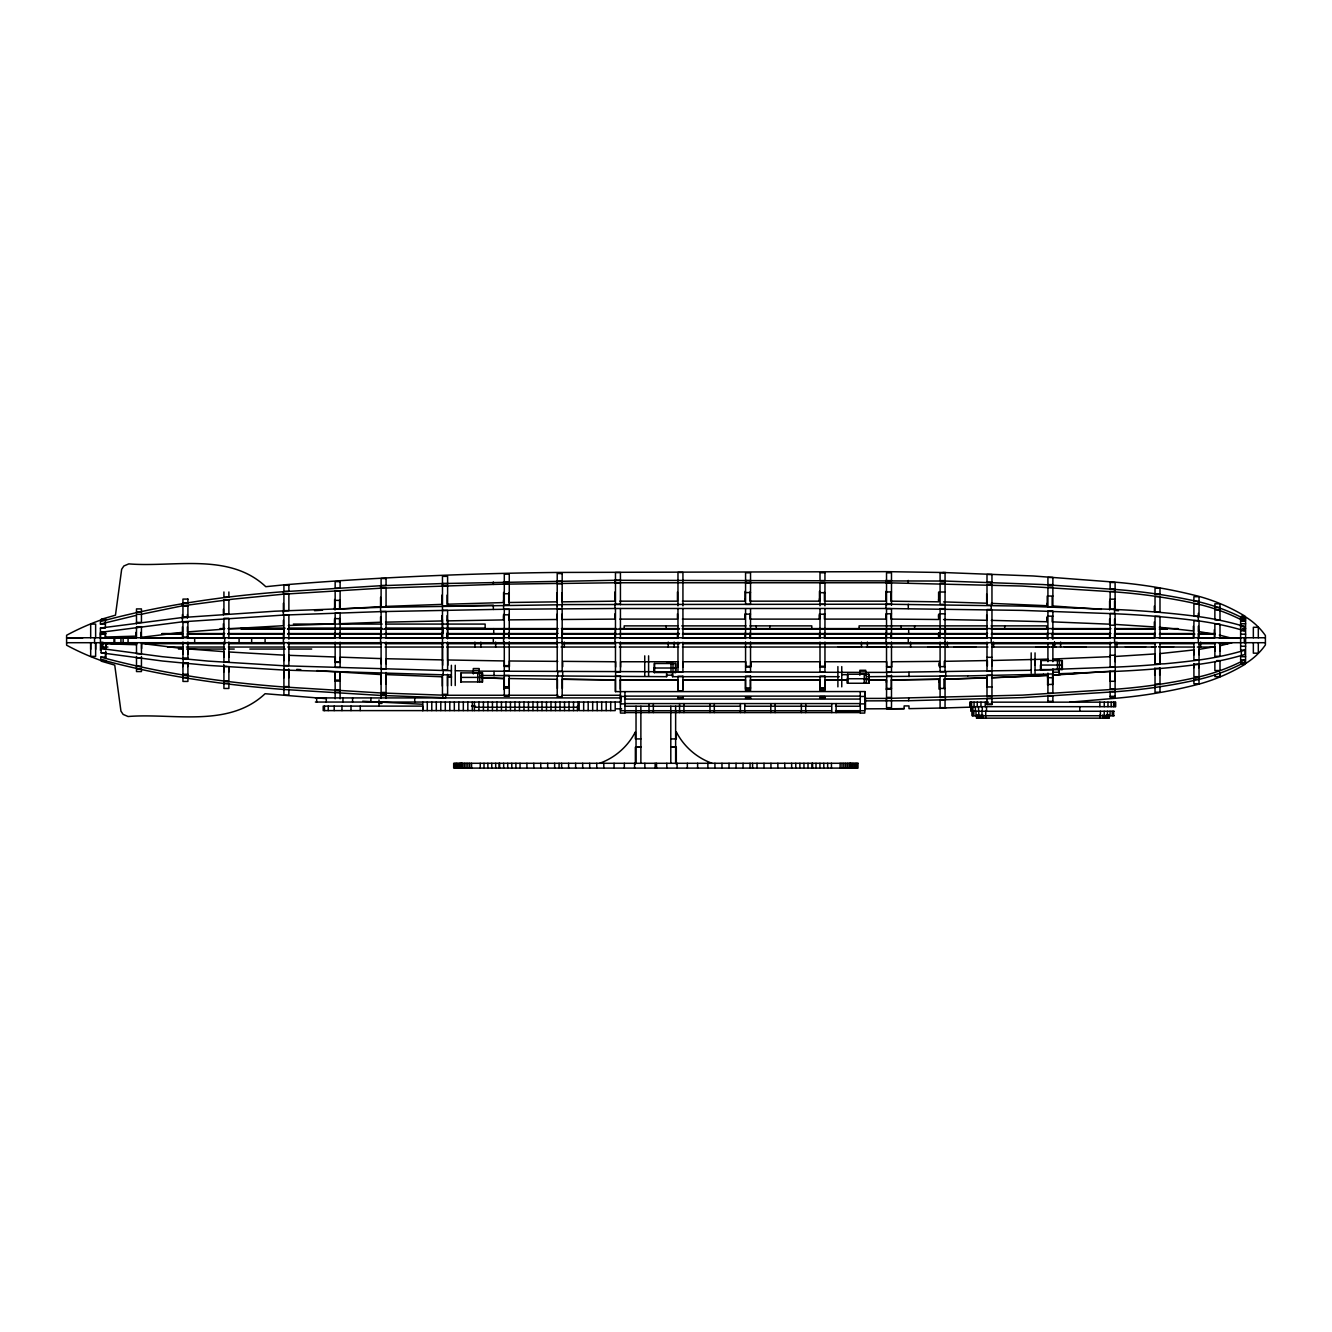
<?xml version="1.0" encoding="UTF-8"?>
<svg xmlns="http://www.w3.org/2000/svg" width="1332" height="1332" viewBox="0 0 1332 1332"><rect width="100%" height="100%" fill="white"/><g stroke="black" fill="none" stroke-linecap="round" stroke-linejoin="round"><path stroke-width="1.5" d="M90.676 649.367L90.676 642.707L90.676 656.376L95.638 656.376L95.638 642.707L95.638 649.367M94.572 642.707L94.572 637.762M562.171 604.745L380.569 607.325L274.925 611.205L182.417 617.515L100.433 628.038L100.433 650.416M105.394 624.059L100.433 624.059L100.433 621.578C160.223 605.344 221.661 596.353 283.383 591.708L380.569 585.73L442.49 583.549L614.934 580.286L945.054 581.052L1042.69 584.532L1114.568 589.41A501.498 434.315 0 0 1 1156.759 594.022L1163.735 595.104A501.498 434.315 0 0 1 1198.334 601.714A181.135 156.86 0 0 1 1218.73 607.708L1222.693 609.157A181.135 156.86 0 0 1 1238.144 615.767L1244.354 618.831L1244.354 621.311L1240.625 621.311M100.816 657.109L100.816 659.59C160.606 675.823 222.044 684.815 283.766 689.46L380.952 695.454L445.704 697.752L445.704 695.271L380.952 692.973L283.766 686.979C222.044 682.334 160.606 673.343 100.816 657.109L105.777 657.109M113.986 642.707L113.986 637.745M141.625 648.501L141.625 643.489L183.133 648.584L183.133 653.995M135.964 632.35L135.964 636.147L105.394 637.029L105.394 632.334L100.433 632.334L182.417 621.811L182.417 617.515M141.225 614.268L182.417 605.827L182.417 603.363M182.817 677.822L182.817 675.341M182.817 666.583L182.817 662.82M187.762 666.583L187.762 663.07M188.095 653.995L188.095 648.934L224.109 651.681L224.109 657.126M223.776 672.011L223.776 664.418M228.738 672.011L228.738 666.649M229.054 657.126L229.054 651.981L284.082 655.161L284.082 660.555M283.383 642.707L283.383 637.745M182.417 621.811L283.383 615.084L283.383 610.789M182.417 605.827L232.767 599.167L283.383 594.189L283.383 591.708M283.766 689.46L283.766 686.979M283.766 677.938L283.766 668.581M288.728 677.938L288.728 668.88M289.044 660.555L289.044 655.327L335.331 656.992L335.331 662.37L340.293 662.37L340.293 657.159L381.285 658.624L381.285 663.969M288.345 625.524L334.615 623.892L334.615 619.596M334.615 606.959L334.615 609.44L334.615 599.483M380.569 642.707L380.569 637.762M283.383 615.084L380.569 611.621L380.569 607.325M283.383 594.189L380.569 588.211L380.569 585.73M380.952 695.454L380.952 692.973M380.952 683.865L380.952 674.575L339.96 672.044L339.96 681.085L335.015 681.085L335.015 671.728L316.899 670.612M385.914 683.865L385.914 674.741M386.247 663.969L386.247 658.724L442.624 659.906L442.64 665.251M441.924 595.104L441.924 604.378L385.531 606.426M442.457 660.705L442.457 642.041M442.457 638.428L442.457 619.763M447.069 595.104L447.053 604.228L503.579 602.563L503.579 600.083M447.602 660.705L447.602 642.041M447.602 638.428L447.602 619.763M473.326 673.909L473.276 668.547L479.187 668.547L479.27 672.543L473.36 672.543L473.36 670.529L479.27 670.529M493.323 642.707L493.323 637.762M380.569 611.621L493.323 609.457L493.323 605.161L446.903 605.977M380.569 588.211L493.323 584.432L493.323 581.951M493.722 633.549L493.722 628.587M503.579 642.707L503.579 637.762M447.069 615.6L447.053 620.879L503.579 619.913L503.579 615.617M493.323 609.457L503.579 609.29L503.579 604.994M493.323 584.432L503.579 584.165L503.579 581.684M503.962 688.727L503.962 678.471L481.768 677.822L503.962 678.604M503.962 633.549L503.962 628.587M504.295 689.66L504.295 685.98M509.107 678.671L509.107 688.161L503.962 688.161M557.042 642.707L557.042 637.762M503.579 609.29L557.042 608.874L557.042 604.578M503.579 584.165L557.042 583.449L557.042 580.968M557.425 688.527L557.425 679.32L509.107 678.537M557.425 633.549L557.425 628.587M562.004 642.707L562.004 637.762M557.042 608.874L562.004 608.874L562.004 604.578L885.996 604.195L1022.11 606.093L1114.568 609.457A501.498 250.749 0 0 1 1156.759 612.121L1163.735 612.737A501.498 250.749 0 0 1 1198.334 616.566A181.135 90.559 0 0 1 1218.73 620.029L1222.693 620.862A181.135 90.559 0 0 1 1238.144 624.675L1244.354 626.44L1244.354 630.735L1240.625 630.735M557.042 583.449L562.004 583.449L562.004 580.968M562.387 688.527L562.387 679.32L615.334 680.003L615.467 691.624L865.151 691.558L865.151 700.749M562.387 633.549L562.387 628.587M562.703 666.666L562.703 661.355L615.65 661.771L615.65 667.066M614.934 642.707L614.934 637.762M562.004 608.874L614.934 608.491L614.934 604.195M562.004 583.449L614.934 582.767L614.934 580.286M615.334 633.549L615.334 628.587M620.279 689.21L620.279 680.003L677.838 679.869L677.838 689.21M620.612 667.066L620.612 661.754L678.154 661.754L678.154 667.066M481.118 675.474L666.633 676.673L666.633 674.541M839.277 676.673L672.543 676.689L672.543 674.541M682.8 689.21L682.8 680.003L745.437 679.869L745.437 689.21L750.399 689.21L750.399 680.003L819.846 679.869L819.846 689.21L824.808 689.21L824.808 680.003L847.385 679.869L824.808 680.003M683.116 667.066L683.116 661.754L745.754 661.754L745.754 667.066L750.715 667.066L750.715 661.754L820.162 661.754L820.162 667.066L825.124 667.066L825.124 661.754L886.712 661.754L886.712 667.066L891.674 667.066L891.674 661.754L939.31 661.371L939.31 666.666M682.4 619.114L745.054 619.114L745.054 614.818M682.4 601.165L745.054 601.165L745.054 598.684M749.999 613.802L749.999 619.114L819.463 619.114L819.463 614.818M749.999 591.957L749.999 601.165L819.463 601.165L819.463 598.684M885.996 642.707L885.996 637.762M824.425 613.802L824.425 619.114L885.996 619.114L885.996 614.818M1244.354 630.735L1238.144 628.97A181.135 90.559 0 0 0 1222.693 625.158L1218.73 624.325A181.135 90.559 0 0 0 1198.334 620.862A501.498 250.749 0 0 0 1163.735 617.032L1156.759 616.416A501.498 250.749 0 0 0 1114.568 613.752L1022.11 610.389L885.996 608.491L885.996 604.195M824.425 591.957L824.425 601.165L885.996 601.165L885.996 598.684M1244.354 621.311L1238.144 618.248A181.135 156.86 0 0 0 1222.693 611.638L1218.73 610.189A181.135 156.86 0 0 0 1198.334 604.195A501.498 434.315 0 0 0 1163.735 597.568L1156.759 596.503A501.498 434.315 0 0 0 1114.568 591.891L1022.11 586.047L885.996 582.767L885.996 580.286M886.396 700.882L886.396 698.401L1022.51 695.121L1114.951 689.277A501.498 434.315 0 0 0 1157.142 684.665L1164.118 683.599A501.498 434.315 0 0 0 1198.717 676.972A181.135 156.86 0 0 0 1219.113 670.978L1223.076 669.53A181.135 156.86 0 0 0 1238.527 662.936L1244.737 659.873L1244.737 662.354L1238.527 665.417A181.135 156.86 0 0 1 1223.076 672.011L1219.113 673.459A181.135 156.86 0 0 1 1198.717 679.453A501.498 434.315 0 0 1 1164.118 686.08L1157.142 687.145A501.498 434.315 0 0 1 1114.951 691.758L1022.51 697.602L908.674 700.732L865.151 700.882L865.151 694.039M886.396 689.843L886.396 679.869L867.915 679.869L886.396 680.003L886.396 682.35M886.396 633.549L886.396 628.587M938.993 689.144L938.993 679.203L891.341 679.869L891.341 689.21L886.396 689.21M908.291 642.707L908.291 637.762M908.291 608.574L908.291 604.278M908.291 582.917L908.291 580.436M908.674 700.732L908.674 698.251M908.674 633.549L908.674 628.587M938.61 635.647L938.61 633.166L938.61 638.128L890.958 638.128L890.958 633.166M938.61 617.349L938.61 615.201M938.61 600.599L938.61 599.35M943.955 688.477L943.955 679.27L987.079 677.938L987.079 687.079M945.054 642.707L945.054 637.762M945.054 608.924L945.054 604.911M945.054 583.533L945.054 581.052M945.437 700.116L945.437 697.635M945.437 633.549L945.437 628.587M986.995 698.401L991.957 698.401L991.957 704.611L986.995 704.611L986.995 701.348M987.395 665.833L987.395 660.555L944.271 661.338L944.271 666.633M991.241 642.707L991.241 637.762M991.241 609.756L991.241 605.461M991.241 584.964L991.241 582.484M991.624 698.684L991.624 696.203M991.957 665.833L991.957 660.489M991.241 620.379L1047.218 621.744L1047.218 617.449M991.241 603.363L1047.218 605.727L1047.218 603.246M1047.601 685.131L1047.601 675.307L991.624 677.672M1052.563 684.448L1052.563 675.241L1060.772 674.525M1052.879 671.827L1052.879 668.964M1060.605 647.036L1060.605 642.091M1109.989 680.086L1109.989 671.228L1052.563 675.241M1114.568 642.707L1114.568 637.762M1114.568 613.752L1114.568 609.457M1114.568 591.891L1114.568 589.41M1114.951 691.758L1114.951 689.277M1114.951 680.086L1114.951 670.878M1115.267 661.788L1115.267 656.476L1155.027 653.929L1155.027 664.085L1164.434 663.819A501.498 250.749 0 0 0 1199.033 660.006A181.135 90.559 0 0 0 1219.429 656.543L1223.409 655.71A181.135 90.559 0 0 0 1238.86 651.897L1245.07 650.133L1245.07 654.412L1238.86 656.193A181.135 90.559 0 0 1 1223.409 660.006L1219.429 660.838A181.135 90.559 0 0 1 1199.033 664.302A501.498 250.749 0 0 1 1164.434 668.115L1157.458 668.731A501.498 250.749 0 0 1 1115.267 671.395L1074.225 673.193M1154.711 675.091L1154.711 668.181M1159.673 675.091L1159.673 667.732M1074.225 673.176L1058.99 673.709L1058.99 669.43L1058.99 672.21L1053.079 672.227L1053.079 669.43L1115.267 667.116A501.498 250.749 0 0 0 1157.458 664.452L1159.989 664.235L1159.989 653.612L1194.088 649.916L1194.088 654.695M1193.755 667.782L1193.755 663.636M1198.334 642.707L1198.334 637.762M1198.334 620.862L1198.334 616.566M1198.334 604.195L1198.334 601.714M1198.717 679.453L1198.717 676.972M1198.717 667.782L1198.717 664.102M1198.717 630.236L1198.717 633.549L1215.1 633.549M1199.033 654.695L1199.033 649.383L1215.034 646.636L1215.034 651.115M1214.867 674.575L1214.867 676.623L1219.995 676.656L1219.995 672.527M1219.995 651.115L1219.995 645.804L1232 642.74M1240.625 637.762L1240.625 649.999M1240.625 629.67L1240.625 625.374M1240.625 619.463L1240.625 616.982L1245.587 616.949A66.3 66.3 0 0 1 1256.459 625.224L1259.672 628.454A66.3 66.3 0 0 1 1265.4 635.547L1265.4 644.921A66.3 66.3 0 0 1 1259.672 652.014L1256.459 655.244A66.3 66.3 0 0 1 1245.587 663.519L1240.625 663.519M1241.008 664.185L1241.008 661.704M1244.354 642.707L1244.354 637.762M441.924 615.6L441.924 620.962L385.531 622.144M442.49 637.762L442.457 670.029L447.602 670.029L447.602 642.707M443.206 674.808L284.082 670.079L208.275 665.401L162.487 661.022L101.149 652.83L101.149 648.534L162.487 656.726L208.275 661.105L284.082 665.784L443.206 670.495L443.206 674.791L451.248 674.941M442.457 638.811L442.49 583.549L447.602 583.666M442.873 695.154L442.873 697.635M100.433 624.059L135.964 615.434M442.873 606.043L447.602 606.143L447.602 586.147L442.457 586.147M1069.779 702.164L1115.267 698.301A501.498 501.498 0 0 0 1157.458 692.973L1164.434 691.741A501.498 501.498 0 0 0 1199.033 684.099A181.135 181.135 0 0 0 1219.429 677.172L1223.409 675.49A181.135 181.135 0 0 0 1238.86 667.865L1245.07 664.335L1241.341 664.335M1068.963 673.959L1081.284 673.093M314.502 610.672L322.544 610.189M228.355 628.887L283.383 625.707L283.383 620.312M991.624 677.805L1047.601 675.457L1047.601 677.788M1052.879 659.007L1110.322 656.676M971.977 707.109L942.84 708.008M1043.389 674.225L1052.879 673.925M944.155 679.12L987.079 677.805M1035.164 670.163L1052.879 669.63L1052.879 693.356L1047.918 693.356L1047.918 673.11M1043.389 674.208L967.815 675.89M1031.051 670.262L886.712 672.377L865.767 672.377L865.767 670.279L859.856 670.279L859.856 672.377L479.187 671.145L479.237 674.009M991.957 660.489L1047.918 659.124M945.753 707.941L908.99 708.657L908.99 705.927L904.128 705.927L904.128 708.691L865.484 708.84L865.484 697.635M967.815 675.873L867.681 676.689M891.341 680.003L938.993 679.337M886.712 708.84L904.162 708.657M942.84 572.494L1033.116 575.973L1115.267 582.184A501.498 501.498 0 0 1 1157.458 587.512L1164.434 588.744A501.498 501.498 0 0 1 1199.033 596.403A181.135 181.135 0 0 1 1219.429 603.329L1223.409 604.994A181.135 181.135 0 0 1 1238.86 612.62L1245.07 616.15L1241.341 616.15M615.467 580.386L620.429 580.386M745.57 580.569L750.532 580.569M886.529 580.602L891.491 580.602M986.995 582.067L991.957 582.067M614.934 582.767L885.996 582.767M819.996 583.2L824.958 583.2M1047.918 584.631L1052.879 584.631M1115.1 588.994L1110.139 588.994L1110.139 582.5L1115.1 582.5L1115.1 590.742M886.529 591.957L891.491 591.957M940.092 592.007L945.054 592.007M745.57 592.557L750.532 592.557M819.996 592.69L824.958 592.69M504.295 593.739L509.257 593.739M1155.027 593.972L1159.989 593.972M1047.918 596.037L1052.879 596.037M187.912 599.1L182.95 599.084L182.95 604.595M1110.139 599.167L1115.1 599.167M335.148 600.366L340.11 600.366M619.896 601.165L677.455 601.165L677.455 591.957M1199.033 601.298L1193.905 601.298L1193.905 596.703L1199.033 596.703L1199.033 602.897M182.95 602.963L187.912 602.963L187.912 599.084M182.95 603.313L187.912 603.313M615.467 604.245L620.429 604.245M819.996 604.362L824.958 604.362M886.529 604.378L891.491 604.378M182.95 606.143L187.912 606.143M1047.918 606.693L1052.879 606.693L1052.879 587.096L1047.918 587.096L1047.918 607.359M1214.867 607.459L1219.995 607.459M614.934 608.491L885.996 608.491M335.148 608.791L340.11 608.791L340.11 590.725L335.148 590.725L335.148 609.923M1219.995 609.939L1214.867 609.939L1214.867 619.88L1219.995 619.88L1219.995 603.812L1214.867 603.812L1214.867 606.893M442.457 610.439L447.602 610.439L447.602 638.811M136.497 611.854L141.442 611.854M886.529 613.802L891.491 613.802M940.092 613.819L945.054 613.819M745.57 614.135L750.532 614.135M819.996 614.218L824.958 614.218M504.295 614.818L509.257 614.818M1047.918 616.15L1052.879 616.15M182.95 616.883L187.912 616.883M1240.625 617.265L1245.587 617.265L1245.587 663.186L1240.625 663.186M1240.625 617.732L1245.587 617.732M335.148 618.647L340.11 618.647M619.896 619.114L677.455 619.114L677.455 613.802M106.094 619.33L101.149 619.33L115.468 615.168L121.662 569.28L123.859 565.983L128.788 563.886C173.776 567.565 229.087 552.114 265.784 586.696L284.082 584.848C375.125 577.439 466.416 573.409 557.742 572.444L886.712 571.644L945.753 572.544M1245.587 620.063L1240.625 620.063L1240.625 626.989M136.497 622.427L141.442 622.427L141.442 614.335L136.497 614.335L136.497 623.975M182.95 622.394L187.912 622.394M1240.625 623.759L1245.587 623.759M293.356 624.075L382.101 624.075M385.947 624.075L485.148 624.075L485.148 628.221L386.147 628.221M1110.139 625.207L1115.1 625.207M677.788 625.873L624.175 625.873L624.175 629.07M681.768 625.873L745.92 625.873M749.933 625.873L811.787 625.873L811.787 629.07M987.045 625.873L859.09 625.873L859.09 629.07M991.025 625.873L1046.686 625.873L1046.686 629.07M1240.625 626.44L1244.354 626.44M100.433 628.038L105.394 628.038L105.394 620.129L100.433 620.129L94.572 622.327A250.982 250.982 0 0 0 66.6 635.264L66.6 645.204A250.982 250.982 0 0 0 94.572 658.141L100.433 660.339L105.394 660.339M241.042 628.221L285.098 628.221M289.227 628.221L382.034 628.221M220.063 628.587L224.742 628.587M228.105 628.587L283.766 628.587L283.766 633.549L228.105 633.549M287.895 628.587L380.952 628.587L380.952 633.549L287.895 633.549M385.081 628.587L442.873 628.587L442.873 633.549L385.081 633.549M446.953 628.587L558.025 628.587M561.438 628.587L616.266 628.587M619.463 628.587L679.47 628.587M682.317 628.587L1110.855 628.587M1155.393 628.587L1114.951 628.587L1114.951 633.549L1155.393 633.549M1159.673 628.587L1178.021 628.587M1242.273 628.587L1245.587 628.587M878.337 628.754L887.345 628.754M908.907 628.754L917.914 628.754M939.31 628.754L948.317 628.754M969.713 628.754L978.72 628.754M1000.132 628.754L1009.14 628.754M1030.702 628.754L1039.709 628.754M1061.104 628.754L1070.112 628.754M241.192 629.154L283.383 629.154M287.512 629.154L442.49 629.154M446.903 629.154L557.042 629.154M562.004 629.154L679.087 629.154M682.4 629.154L940.142 629.154M943.755 629.154L987.228 629.154M991.241 629.154L1048.384 629.154M1052.163 629.154L1110.472 629.154M1114.568 629.154L1154.994 629.154M1159.29 629.154L1167.298 629.154M100.816 633.549L105.894 633.549M162.054 633.549L182.817 633.549M187.762 633.549L224.742 633.549M447.286 633.549L558.025 633.549M562.187 633.549L616.266 633.549M619.463 633.549L679.47 633.549M682.8 633.549L987.611 633.549M991.624 633.549L1110.855 633.549M1159.673 633.549L1193.755 633.549M100.433 634.099L105.511 634.099M161.671 634.099L182.417 634.099M187.379 634.099L224.359 634.099M227.722 634.099L283.383 634.099M287.512 634.099L442.49 634.099M446.553 634.099L557.042 634.099M562.004 634.099L679.087 634.099M682.4 634.099L987.228 634.099M991.241 634.099L1048.384 634.099M1052.163 634.099L1110.472 634.099M1114.568 634.099L1154.994 634.099M1159.29 634.099L1194.887 634.099M1198.334 634.099L1214.717 634.099M1240.625 634.198L1245.587 634.198M182.95 637.046L187.912 637.046M1265.4 637.762L66.6 637.745L82.884 637.762M943.639 637.762L945.753 637.762M1231.301 637.945L1240.625 637.945M135.964 638.128L100.433 638.128L100.433 633.166M140.909 638.128L182.417 638.128L182.417 633.166M228.355 638.128L283.383 638.128L283.383 633.166M288.345 638.128L334.615 638.128L334.615 633.166M385.531 638.128L441.924 638.128L441.924 633.166M619.896 638.128L677.455 638.128L677.455 633.166M682.4 638.128L745.054 638.128L745.054 633.166M943.556 638.128L986.679 638.128L986.679 633.166M991.241 638.128L1047.218 638.128L1047.218 633.166M1159.29 638.128L1193.372 638.128L1193.372 633.166M1219.296 638.128L1229.286 638.128M66.6 642.707L1265.4 642.707M1017.365 643.056L1035.247 643.056M182.95 643.406L187.912 643.406M100.882 643.706L107.642 643.706M111.039 643.706L136.846 643.706M145.171 643.706L182.867 643.706M186.796 643.706L225.191 643.706M228.804 643.706L283.833 643.706M287.962 643.706L381.019 643.706M385.148 643.706L442.94 643.706M447.003 643.706L557.492 643.706M562.437 643.706L615.384 643.706M619.53 643.706L679.536 643.706M682.85 643.706L987.661 643.706M991.691 643.706L1110.905 643.706M1115.017 643.706L1155.443 643.706M1159.722 643.706L1193.822 643.706M1198.783 643.706L1215.167 643.706M1219.163 643.706L1227.738 643.706M1240.625 646.253L1245.587 646.253M838.161 646.753L859.307 646.753M866.533 646.753L888.011 646.753M927.655 646.753L940.991 646.753M943.372 646.753L947.901 646.753M953.812 646.753L975.89 646.753M1035.896 646.753L1049.233 646.753M1051.614 646.753L1056.143 646.753M1064.268 646.753L1086.196 646.753M1125.39 646.753L1145.637 646.753M1151.564 646.753L1156.409 646.753M1158.807 646.753L1173.625 646.753M107.909 647.036L101.149 647.036L101.149 642.091M167.532 647.036L183.017 647.036M186.397 647.036L223.859 647.036M228.371 647.036L284.016 647.036M287.779 647.036L381.285 647.036M384.965 647.036L443.206 647.036M446.819 647.036L557.742 647.036M561.022 647.036L615.65 647.036M619.313 647.036L678.721 647.036M682.4 647.036L987.928 647.036M991.957 647.036L1155.71 647.036M1159.073 647.036L1194.088 647.036M1197.351 647.036L1212.986 647.036M101.149 648.551L106.094 648.534L106.094 643.839L136.663 644.738M178.471 649.05L182.534 649.05M186.613 649.05L225.341 649.05M229.42 649.05L234.249 649.05M249.817 649.05L285.231 649.05M289.294 649.05L311.705 649.05M1241.341 650.133L1245.07 650.133M101.149 652.83L106.094 652.83M1110.139 655.261L1115.1 655.261M1245.587 656.693L1240.625 656.693L1240.625 660.406M986.995 657.325L991.957 657.325M136.497 658.041L141.442 658.041M182.95 658.075L187.912 658.075M1053.079 659.923L1058.99 659.923M1199.033 659.856L1193.905 659.856L1193.905 642.707M1241.008 659.873L1244.737 659.873M1040.725 660.555L1062.337 660.555L1062.337 669.563L1040.475 669.563L1040.475 665.051L1062.337 665.051M1216.582 660.589L1219.995 660.589L1219.995 670.529L1214.867 670.529L1214.867 661.588M106.094 661.155L101.149 661.155L114.735 665.101L120.946 711.138L123.143 714.418L128.072 716.516C173.06 712.853 228.371 728.288 265.085 693.722L325.441 698.584M335.148 661.821L340.11 661.821M1240.625 662.72L1245.587 662.72M666.633 662.87L672.543 662.87M182.95 663.586L187.912 663.586M1199.033 664.152L1193.905 664.152L1193.905 676.689L1199.033 676.689L1199.033 642.707M504.295 665.65L509.257 665.65M136.497 666.133L141.442 666.133L141.442 656.493M745.57 666.333L750.532 666.333M819.996 666.25L824.958 666.25M227.223 666.5L223.926 666.5L223.926 680.785L228.888 680.785L228.888 666.5M940.092 666.633L945.054 666.633M886.529 666.666L891.491 666.666M654.029 668.015L675.89 668.015M136.497 668.614L141.442 668.614L141.442 671.561L136.497 671.561L136.497 656.493M991.957 670.962L986.995 670.962L986.995 642.174M338.461 671.678L335.148 671.678L335.148 689.743L340.11 689.743L340.11 671.678M654.029 672.51L675.89 672.51L675.89 663.503L654.278 663.503L654.345 672.51M859.856 673.892L865.767 673.892M182.95 674.325L187.912 674.325M841.757 674.658L847.785 674.658M666.633 675.174L672.543 675.158M991.957 675.257L986.995 675.257L986.995 695.92L991.957 695.92L991.957 642.174M504.295 675.424L509.257 675.441L509.257 696.236L504.295 696.236L504.295 671.578M615.467 676.206L620.429 676.206M886.529 676.09L891.491 676.09M482.617 677.405L460.739 677.405L460.739 681.917L482.617 681.917L482.617 672.893L461.005 672.893L460.939 681.917M182.95 677.505L187.912 677.505M1047.918 677.705L1052.879 677.705M869.113 678.737L847.252 678.737L847.252 683.249L869.113 683.249L869.113 674.242L847.502 674.242L847.552 683.249M1195.62 679.17L1199.033 679.17L1199.033 683.766L1193.905 683.766L1193.905 679.17M335.148 680.103L340.11 680.103M620.279 680.003L677.838 680.003M682.8 680.003L745.437 680.003M750.399 680.003L819.846 680.003M1110.139 681.285L1115.1 681.285M223.926 683.266L228.888 683.266L228.888 688.477L223.926 688.477L223.926 682.916M1047.601 684.448L1052.879 684.432M504.295 686.729L509.257 686.729M986.995 686.946L991.957 686.946M745.57 687.911L750.532 687.911M819.996 687.778L824.958 687.778M886.529 688.494L891.491 688.494M940.092 688.444L945.054 688.444M1111.787 691.475L1115.1 691.475M335.148 692.207L340.11 692.207M381.102 694.921L386.064 694.921M445.704 695.271L558.025 695.271M562.187 695.271L620.429 695.271L620.812 698.351M624.941 696.12L860.256 696.12M1110.139 696.32L1115.1 696.32M620.429 696.453L624.941 696.453M860.256 696.453L864.768 696.453M315.401 697.918L620.962 697.918L620.962 702.047L315.401 702.047M677.971 697.052L677.971 698.301L683.116 698.218M745.754 698.218L750.715 698.218M820.162 698.218L825.124 698.218M677.971 698.301L682.933 698.301L682.933 697.052M865.151 698.401L886.396 698.401M624.941 699.067L860.256 699.067M940.092 699.866L945.054 699.866M1047.918 701.348L1052.879 701.348M991.374 702.164L1115.683 702.164L1115.683 706.676L970.029 706.676L970.012 702.164L988.494 702.164M379.021 703.396L382.001 703.396M624.941 703.579L860.256 703.579M620.429 703.895L624.941 703.895M860.256 703.895L864.768 703.895M986.995 704.045L991.957 704.045M624.941 706.226L740.542 706.226M744.671 706.226L831.368 706.226M835.497 706.226L860.256 706.226M474.408 707.259L578.021 707.259M615.65 708.84L621.644 708.84M620.429 710.722L831.368 710.722M835.497 710.722L864.768 710.722M836.113 710.739L860.256 710.722M1114.118 711.255L971.061 711.255L971.111 706.759L971.411 711.255M624.941 712.587L860.256 712.587M1114.118 715.75L972.11 715.75L972.11 711.255M636.03 738.927L640.875 738.927M670.795 738.927L676.306 738.927L676.306 731.917A64.968 64.968 0 0 0 712.021 763.286M636.03 746.952L640.875 746.952M670.795 746.952L675.64 746.952M636.03 747.202L640.875 747.202M670.795 747.202L676.306 747.202L676.306 764.302M557.742 661.371L509.423 660.988L509.423 666.466L504.295 666.466L504.295 660.938L447.768 659.989L447.768 665.251M562.387 679.187L615.334 679.869M943.556 619.53L986.679 620.296L986.679 615.034M443.206 670.495L451.498 670.662M455.461 670.729L473.276 671.045M447.435 676.806L451.481 676.922M451.481 677.072L447.435 676.956L447.452 686.063M943.556 601.898L986.679 603.23L986.679 594.089M385.914 674.608L442.307 676.789L442.324 686.063M471.545 706.093L475.607 706.243M422.56 704.245L362.67 701.231M296.77 669.38L300.799 669.63M1101.398 609.373L1052.163 605.927L1052.163 596.736M1159.29 627.255L1193.372 630.952L1193.372 626.173M1118.547 610.739L1114.568 610.289L1114.568 601.098M1214.334 634.215L1198.334 631.485L1198.334 626.173M1219.296 635.064L1231.301 638.128L1240.625 638.128L1240.625 630.469M480.802 642.091L480.885 647.036M474.891 642.091L474.975 647.036M105.394 652.397L105.394 656.376M1258.307 637.762L1258.307 627.289L1253.345 627.289L1253.345 637.762M1258.307 642.707L1258.307 653.18L1253.345 653.18L1253.345 642.707M1241.341 651.182L1241.341 655.477M1219.995 637.762L1219.995 624.175L1214.867 624.175L1214.867 637.762M1219.995 642.707L1219.995 656.293L1214.867 656.293L1214.867 642.707M1219.995 673.01L1219.995 676.623M1214.334 629.736L1214.334 638.128L1198.334 638.128L1198.334 633.166M1200.648 642.091L1200.648 647.036M1199.033 637.762L1199.033 620.612L1193.905 620.612L1193.905 637.762M1198.334 613.403L1198.334 617.082M1159.989 594.438L1159.989 588.245L1155.027 588.245L1155.027 594.438M1159.989 637.762L1159.989 616.383L1155.027 616.383L1155.027 637.762M1159.989 642.707L1159.989 664.085M1159.989 686.03L1159.989 692.224L1155.027 692.224L1155.027 686.03M1155.027 642.707L1155.027 664.085M1154.328 606.077L1154.328 611.271M1154.328 621.944L1154.328 626.939L1114.568 624.375L1114.568 619.064M1154.328 633.166L1154.328 638.128L1114.568 638.128L1114.568 633.166M1116.899 642.091L1116.899 647.036M1115.267 667.116L1115.267 671.395M1115.1 638.244L1115.1 613.503L1110.139 613.503L1110.139 638.244M1115.1 642.224L1115.1 666.949L1110.139 666.949L1110.139 642.224M1115.1 689.71L1115.1 697.968L1110.139 697.968L1110.139 691.475M1115.1 702.164L1115.1 706.676M1113.619 702.164L1113.619 706.676M1113.652 711.255L1113.669 715.75M1112.22 711.255L1112.22 715.75M1111.171 702.164L1111.171 706.676M1110.072 711.255L1110.072 715.75M1109.606 601.098L1109.606 609.939M1109.606 619.064L1109.606 624.175L1052.163 621.861L1052.163 616.55M1109.606 633.166L1109.606 638.128L1052.163 638.128L1052.163 633.166M1109.073 714.951L1109.073 718.164L976.473 718.164L976.473 714.951M1108.79 714.951L1108.79 718.164M1107.974 702.164L1107.974 706.676M1107.924 714.951L1107.924 718.164M1107.425 711.255L1107.425 715.75M1106.542 714.951L1106.542 718.164M1104.761 714.951L1104.761 718.164M1104.261 702.164L1104.261 706.676M1104.211 711.255L1104.211 715.75M1102.68 714.951L1102.68 718.164M1100.415 711.255L1100.415 715.75M1099.949 714.951L1099.949 718.164M1099.866 702.164L1099.866 706.676M1079.802 706.759L1079.802 711.255M1061.887 660.555L1061.887 669.563M1059.439 660.555L1059.439 669.563M1057.458 660.555L1057.458 669.563M1052.879 585.714L1052.879 577.455L1047.918 577.455L1047.918 585.714M1052.879 639.327L1052.879 610.988L1047.918 610.988L1047.918 639.327M1052.879 642.707L1052.879 661.704M1047.918 642.707L1047.918 661.704M1047.218 596.053L1047.218 605.727M1047.218 616.55L1047.218 621.744M1041.008 660.555L1040.858 669.563L1040.792 660.555M1035.047 652.88L1035.047 673.126M1034.981 660.972L1034.981 665.101M1031.184 652.88L1031.184 673.126M1004.694 625.873L1004.694 629.07M993.572 642.091L993.572 647.036M991.957 582.75L991.957 574.492L986.995 574.492L986.995 582.75M991.957 638.294L991.957 609.507L986.995 609.507L986.995 638.294M986.995 698.168L986.995 704.611M986.529 706.759L986.529 711.255M985.78 711.255L985.613 718.164M985.23 702.164L985.23 706.676M982.883 714.951L982.883 718.164M982.267 706.759L982.267 711.255M981.984 711.255L981.984 715.75M980.968 702.164L980.968 706.676M980.802 714.951L980.802 718.164M979.003 714.951L979.003 718.164M978.77 711.255L978.77 715.75M978.554 706.759L978.554 711.255M977.638 714.951L977.638 718.164M977.255 702.164L977.255 706.676M976.772 714.951L976.772 718.164M976.006 711.255L976.006 715.75M975.374 706.759L975.374 711.255M974.058 702.164L974.058 706.676M973.892 711.255L973.892 715.75M972.926 706.759L972.926 711.255M972.56 711.255L972.56 715.75M971.611 702.164L971.561 711.255M970.529 702.164L970.512 706.676M970.096 702.164L970.295 706.676M947.368 642.091L947.368 647.036M945.753 671.927L945.753 676.223M945.054 638.361L945.054 608.657L940.092 608.657L940.092 638.361M945.054 642.107L945.054 671.794L940.092 671.794L940.092 642.107M945.054 699.4L945.054 707.658L940.092 707.658L940.092 699.4M939.31 663.469L939.31 665.667M938.993 680.369L938.993 681.817M938.61 592.024L938.61 601.831L890.958 601.165L890.958 591.957M938.61 614.202L938.61 619.497L890.958 619.114L890.958 613.802M914.601 625.873L914.601 629.07M910.605 642.091L910.605 647.036M908.99 672.294L908.99 676.589M901.081 625.873L901.081 629.07M891.491 581.018L891.491 572.81L886.529 572.81L886.529 581.018M891.491 605.311L891.491 583.083L886.529 583.083L886.529 605.311M891.491 638.511L891.491 608.674L886.529 608.674L886.529 638.511M891.491 641.957L891.491 671.794L886.529 671.794L886.529 641.957M891.491 675.158L891.491 697.385L886.529 697.385L886.712 672.377M891.491 699.45L891.491 707.658L886.529 707.658L886.529 699.45M885.996 591.325L885.996 601.165M885.996 613.802L885.996 619.114M885.996 633.166L885.996 638.128L824.425 638.128L824.425 633.166M868.664 674.242L868.664 683.249M867.382 642.091L867.382 647.036M866.216 674.242L866.216 683.249M865.767 675.241L865.767 671.877L859.856 671.877L859.856 675.241M864.768 691.624L864.768 713.07L860.256 713.07L860.256 691.624M864.235 674.242L864.235 683.249M861.471 642.091L861.471 647.036M856.659 763.286L856.659 768.114M855.244 763.286L855.244 768.114M853.795 763.286L853.795 768.114M852.264 763.286L852.264 768.114M850.898 763.286L850.898 768.114M850.682 763.286L850.682 768.114M849.983 763.286L849.983 768.114M849.05 763.286L849.05 768.114M847.785 674.242L847.818 683.249M847.352 763.286L847.352 768.114M845.62 763.286L845.62 768.114M843.822 763.286L843.822 768.114M841.99 763.286L841.99 768.114M841.757 666.599L841.757 686.846M840.109 763.286L840.109 768.114M837.895 666.599L837.895 686.846M836.113 703.579L836.113 712.587M831.767 703.579L831.767 712.587M831.451 763.286L831.451 768.114M827.655 763.286L827.655 768.114M824.958 605.827L824.958 583.05L819.996 583.05L819.996 605.827M824.958 608.641L824.958 638.361M824.958 642.107L824.958 671.811L819.996 671.811L819.996 642.107M823.809 763.286L823.809 768.114M819.996 608.641L819.996 638.361M819.929 763.286L819.929 768.114M819.463 591.325L819.463 601.165M819.463 613.802L819.463 619.114M819.463 633.166L819.463 638.128L749.999 638.128L749.999 633.166M816 763.286L816 768.114M812.587 763.286L812.587 768.114M812.02 763.286L812.02 768.114M808.008 763.286L808.008 768.114M805.71 703.579L805.71 712.587M803.962 763.286L803.962 768.114M801.365 703.579L801.365 712.587M799.883 763.286L799.883 768.114M795.77 763.286L795.77 768.114M791.641 763.286L791.641 768.114M784.764 763.286L784.764 768.114M777.855 763.286L777.855 768.114M775.141 703.579L775.141 712.587M770.795 703.579L770.795 712.587M770.945 763.286L770.945 768.114M769.796 625.873L769.796 629.07M764.002 763.286L764.002 768.114M757.026 763.286L757.026 768.114M756.276 625.873L756.276 629.07M752.58 763.286L752.58 768.114M750.715 661.754L750.715 666.067M750.532 581.918L750.532 572.777L745.57 572.777L745.57 581.918M750.532 608.641L750.532 638.544M750.532 641.924L750.532 671.811L745.57 671.811L745.57 641.924M750.049 763.286L750.049 768.114M745.57 608.641L745.57 638.544M745.054 591.325L745.054 601.165M745.054 613.802L745.054 619.114M744.738 703.579L744.738 712.587M743.056 763.286L743.056 768.114M740.392 703.579L740.392 712.587M736.047 763.286L736.047 768.114M729.02 763.286L729.02 768.114M721.977 763.286L721.977 768.114M714.934 763.286L714.934 768.114M714.318 703.579L714.318 712.587M709.973 703.579L709.973 712.587M707.875 763.286L707.875 768.114M697.618 763.286L697.618 768.114M687.345 763.286L687.345 768.114M683.915 703.579L683.915 712.587M682.933 581.585L682.933 572.444L677.971 572.444L677.971 581.585M682.933 582.767L682.933 605.877M682.933 608.491L682.933 638.178M682.933 642.29L682.933 671.977L677.971 671.977L677.971 642.29M679.57 703.579L679.57 712.587M677.971 582.767L677.971 605.877M677.971 608.491L677.971 638.178M677.089 763.286L677.089 768.114M675.64 706.226L675.64 763.286M675.441 663.503L675.441 672.51M674.159 642.091L674.159 647.036M672.993 663.503L672.993 672.51M672.543 672.377L672.543 676.673M671.012 663.503L671.012 672.51M670.795 706.226L670.795 763.286M668.248 642.091L668.248 647.036M666.816 763.286L666.816 768.114M666.633 672.377L666.633 676.673M666.183 625.873L666.183 629.07M656.543 763.286L656.543 768.114M655.128 763.286L655.128 768.114M654.561 663.503L654.595 672.51M654.212 668.015L654.212 672.51M653.346 703.579L653.346 712.587M649 703.579L649 712.587M648.601 655.843L648.601 676.09M644.855 763.286L644.855 768.114M644.738 655.843L644.738 676.09M640.875 706.226L640.875 763.286M636.03 706.226L636.03 763.286M635.364 738.927L635.364 731.917A64.968 64.968 0 0 1 599.65 763.286M635.364 747.202L635.364 764.302M634.581 763.286L634.581 768.114M625.324 695.754L625.324 699.167M624.941 691.624L624.941 713.07L620.429 713.07L620.429 675.774M624.325 763.286L624.325 768.114M620.429 581.884L620.429 572.56L615.467 572.56L615.467 581.884M620.429 604.695L620.429 582.867L615.467 582.867L615.467 604.695M620.429 608.541L620.429 638.461M620.429 642.007L620.429 671.927L615.467 671.927L615.467 642.007M615.467 608.541L615.467 638.461M615.65 672.377L615.467 691.624M615.201 702.047L615.201 710.605L579.17 710.605L579.17 702.047M614.934 591.957L614.934 601.165L562.004 601.848L562.004 592.657M614.934 613.802L614.934 619.114L562.004 619.497L562.004 614.185M614.934 633.166L614.934 638.128L562.004 638.128L562.004 633.166M614.069 763.286L614.069 768.114M610.705 702.047L610.705 710.605M606.193 702.047L606.193 710.605M603.812 763.286L603.812 768.114M601.698 702.047L601.698 710.605M597.186 702.047L597.186 710.605M596.753 763.286L596.753 768.114M592.673 702.047L592.673 710.605M589.693 763.286L589.693 768.114M588.178 702.047L588.178 710.605M583.666 702.047L583.666 710.605M582.667 763.286L582.667 768.114M578.021 702.047L578.021 710.605L323.21 710.605L323.21 706.11L422.86 706.11L422.86 710.605M577.455 706.11L577.455 710.605M575.64 763.286L575.64 768.114M573.526 702.047L573.526 710.605M569.014 702.047L569.014 710.605M568.614 763.286L568.614 768.114M564.518 702.047L564.518 710.605M564.318 642.091L564.318 647.036M562.703 671.977L562.703 676.273M562.171 605.894L562.171 583.732L557.209 583.732L557.209 605.894M562.171 638.328L562.171 609.04L557.209 609.04L557.209 638.328M562.171 642.141L562.171 671.428L557.209 671.428L557.209 642.141M562.171 675.724L562.171 696.736L557.209 696.736L557.209 675.724M561.621 763.286L561.621 768.114M560.006 702.047L560.006 710.605M559.09 763.286L559.09 768.114M557.742 671.977L557.742 676.273M557.042 592.657L557.042 601.848L508.724 602.497L508.724 593.006M557.042 614.185L557.042 619.497L508.724 619.88L508.724 614.402M557.042 633.166L557.042 638.128L508.724 638.128L508.724 633.166M555.511 702.047L555.511 710.605M554.645 763.286L554.645 768.114M550.998 702.047L550.998 710.605M547.685 763.286L547.685 768.114M546.486 702.047L546.486 710.605M541.991 702.047L541.991 710.605M540.742 763.286L540.742 768.114M537.479 702.047L537.479 710.605M533.816 763.286L533.816 768.114M532.983 702.047L532.983 710.605M528.471 702.047L528.471 710.605M526.923 763.286L526.923 768.114M523.976 702.047L523.976 710.605M520.046 763.286L520.046 768.114M519.463 702.047L519.463 710.605M515.9 763.286L515.9 768.114M514.951 702.047L514.951 710.605M511.788 763.286L511.788 768.114M510.456 702.047L510.456 710.605M509.257 638.694L509.257 609.323L504.295 609.323L504.295 638.694M509.257 641.774L509.257 671.145L504.295 671.145L504.295 641.774M507.708 763.286L507.708 768.114M505.944 702.047L505.944 710.605M503.962 678.471L503.962 680.952M503.579 592.44L503.579 602.563M503.579 614.402L503.579 619.913M503.579 633.166L503.579 638.128L447.053 638.128L447.053 633.166M503.663 763.286L503.663 768.114M501.448 702.047L501.448 710.605M499.65 763.286L499.65 768.114M499.084 763.286L499.084 768.114M496.936 702.047L496.936 710.605M495.654 642.091L495.654 647.036M495.687 763.286L495.687 768.114M494.039 671.411L494.039 675.707M492.44 702.047L492.44 710.605M491.758 763.286L491.758 768.114M487.928 702.047L487.928 710.605M487.862 763.286L487.862 768.114M484.015 763.286L484.015 768.114M483.416 702.047L483.416 710.605M482.151 672.893L482.151 681.917M480.236 763.286L480.236 768.114M479.72 672.893L479.72 681.917M478.921 702.047L478.921 710.605M477.738 672.893L477.738 681.917M474.408 702.047L474.408 710.605M472.327 702.047L472.327 710.605M471.578 763.286L471.578 768.114M469.697 763.286L469.697 768.114M467.832 702.047L467.832 710.605M467.848 763.286L467.848 768.114M466.067 763.286L466.067 768.114M464.319 763.286L464.319 768.114M463.32 702.047L463.32 710.605M462.62 763.286L462.62 768.114M461.705 763.286L461.705 768.114M461.138 672.893L461.272 681.917M460.989 763.286L460.989 768.114M460.772 763.286L460.772 768.114M459.407 763.286L459.407 768.114M458.824 702.047L458.824 710.605M457.892 763.286L457.892 768.114M456.426 763.286L456.426 768.114M455.244 665.267L455.244 685.514M455.028 763.286L455.028 768.114M454.312 702.047L454.312 710.605M451.382 665.267L451.382 685.514M449.8 702.047L449.8 710.605M447.602 584.615L447.602 576.356L442.457 576.356L442.457 584.615M447.602 674.325L447.602 694.305L442.457 694.305L442.457 674.325M445.304 702.047L445.304 710.605M440.792 702.047L440.792 710.605M436.297 702.047L436.297 710.605M431.784 702.047L431.784 710.605M427.289 702.047L427.289 710.605M422.777 702.047L422.777 710.605M414.735 697.918L414.735 702.047M386.064 638.311L386.064 611.521L381.102 611.521L381.102 638.311M386.064 642.157L386.064 668.947L381.102 668.947L381.102 642.157M386.064 672.444L386.064 692.44L381.102 692.44L381.102 673.243M386.064 694.521L386.064 698.434M381.285 669.23L381.285 673.526M381.102 694.521L381.102 698.434M380.569 597.319L380.569 606.609L339.577 609.124L339.577 600.083M380.569 616.883L380.569 622.244L339.577 623.709L339.577 618.481M380.569 633.166L380.569 638.128L339.577 638.128L339.577 633.166M379.021 699.983L379.021 706.11M370.895 697.918L370.895 702.047M360.256 706.11L360.256 710.605M352.58 697.918L352.58 702.047M350.999 706.11L350.999 710.605M342.957 697.918L342.957 702.047M341.958 706.11L341.958 710.605M340.11 638.261L340.11 613.086L335.148 613.086L335.148 638.261M340.11 642.207L340.11 667.382L335.148 667.382L335.148 642.207M340.11 691.408L340.11 698.817M335.148 691.408L335.148 698.817M334.615 618.481L334.615 623.892M334.199 706.11L334.199 710.605M328.238 706.11L328.238 710.605M326.29 697.918L326.29 702.047M324.492 706.11L324.492 710.605M316.666 697.918L316.666 702.047M288.877 639.177L288.877 614.901L283.916 614.901L283.916 639.177M288.877 642.157L288.877 665.55L283.916 665.55L283.916 642.157M288.877 689.06L288.877 695.187L283.916 695.187L283.916 689.06M284.082 665.784L284.082 670.079M283.383 603.246L283.383 612.587M265.085 637.745L265.085 642.707M251.648 637.745L251.648 642.707M239.094 637.745L239.094 642.707M228.888 591.974L228.888 597.202L223.926 597.202L223.926 591.974M228.888 638.494L228.888 618.248L223.926 618.248L223.926 638.494M228.888 641.974L228.888 662.204L223.926 662.204L223.926 641.974M224.742 637.745L224.742 642.707M223.393 609.174L223.393 614.851M223.393 623.726L223.393 629.203L187.379 631.917L187.379 626.856M223.393 633.166L223.393 638.128L187.379 638.128L187.379 633.166M194.672 637.745L194.672 642.707M187.912 638.428L187.912 621.778L182.95 621.778L182.95 638.428M187.912 642.041L187.912 658.691L182.95 658.691L182.95 642.041M187.912 677.155L187.912 681.435L182.95 681.435L182.95 677.155M187.379 614.601L187.379 618.098M183.133 659.057L183.133 663.353M182.417 614.601L182.417 618.364M182.417 626.856L182.417 632.3L140.909 637.362L140.909 632.35M141.442 612.603L141.442 608.907L136.497 608.907L136.497 612.603M141.442 637.745L141.442 626.706L136.497 626.706L136.497 637.745M141.442 642.707L141.442 653.746L136.497 653.746L136.497 642.707M128.072 637.745L128.072 642.707M123.143 637.745L123.143 642.707M120.946 637.745L120.946 642.707M114.735 637.745L114.735 642.707M106.094 643.839L106.094 648.135M105.777 651.015L105.777 657.558M105.394 632.733L105.394 638.128M102.764 642.091L102.764 647.036M95.638 637.762L95.638 624.092L90.676 624.092L90.676 637.762M1054.494 642.091L1054.494 647.036L1054.494 642.091M824.958 572.777L819.996 572.777L819.996 580.569L824.958 580.569L824.958 572.777M945.054 572.81L940.092 572.81L940.092 580.602L945.054 580.602L945.054 572.81M562.171 573.559L557.209 573.559L557.209 581.252L562.171 581.252L562.171 573.559M509.257 574.125L504.295 574.125L504.295 581.751L509.257 581.751L509.257 574.125M386.064 578.521L381.102 578.521L381.102 585.547L386.064 585.547L386.064 578.521M340.11 581.634L335.148 581.634L335.148 588.245L340.11 588.245L340.11 581.634M750.532 583.05L745.57 583.05L745.57 604.362L750.532 604.362L750.532 583.05M945.054 583.083L940.092 583.083L940.092 604.378L945.054 604.378L945.054 583.083M509.257 584.215L504.295 584.215L504.295 605.028L509.257 605.028L509.257 584.215M991.957 584.548L986.995 584.548L986.995 605.211L991.957 605.211L991.957 584.548M288.877 585.281L283.916 585.281L283.916 591.408L288.877 591.408L288.877 585.281M386.064 588.028L381.102 588.028L381.102 607.226L386.064 607.226L386.064 588.028M1115.1 591.475L1110.139 591.475L1110.139 609.223L1115.1 609.223L1115.1 591.475M288.877 593.889L283.916 593.889L283.916 610.605L288.877 610.605L288.877 593.889M1159.989 596.453L1155.027 596.453L1155.027 612.087L1159.989 612.087L1159.989 596.453M228.888 599.683L223.926 599.683L223.926 613.952L228.888 613.952L228.888 599.683M1199.033 603.779L1193.905 603.779L1193.905 616.316L1199.033 616.316L1199.033 603.779M187.912 605.794L182.95 605.794L182.95 617.482L187.912 617.482L187.912 605.794M187.912 662.97L182.95 662.97L182.95 674.675L187.912 674.675L187.912 662.97M1159.989 668.364L1155.027 668.364L1155.027 684.015L1159.989 684.015L1159.989 668.364M288.877 669.846L283.916 669.846L283.916 686.579L288.877 686.579L288.877 669.846M1115.1 671.245L1110.139 671.245L1110.139 688.994L1115.1 688.994L1115.1 671.245M682.933 676.273L677.971 676.273L677.971 690.858L682.933 690.858L682.933 676.273M750.532 676.107L745.57 676.107L745.57 690.858L750.532 690.858L750.532 676.107M824.958 676.107L819.996 676.107L819.996 690.858L824.958 690.858L824.958 676.107M945.054 676.09L940.092 676.09L940.092 697.385L945.054 697.385L945.054 676.09M1052.879 695.837L1047.918 695.837L1047.918 701.781L1052.879 701.781L1052.879 695.837M824.958 696.569L819.996 696.569L819.996 698.301L824.958 698.301L824.958 696.569M750.532 696.719L745.57 696.719L745.57 698.301L750.532 698.301L750.532 696.719M857.991 763.286L453.679 763.286L453.679 768.114L857.991 768.114L857.991 763.286"/></g></svg>
